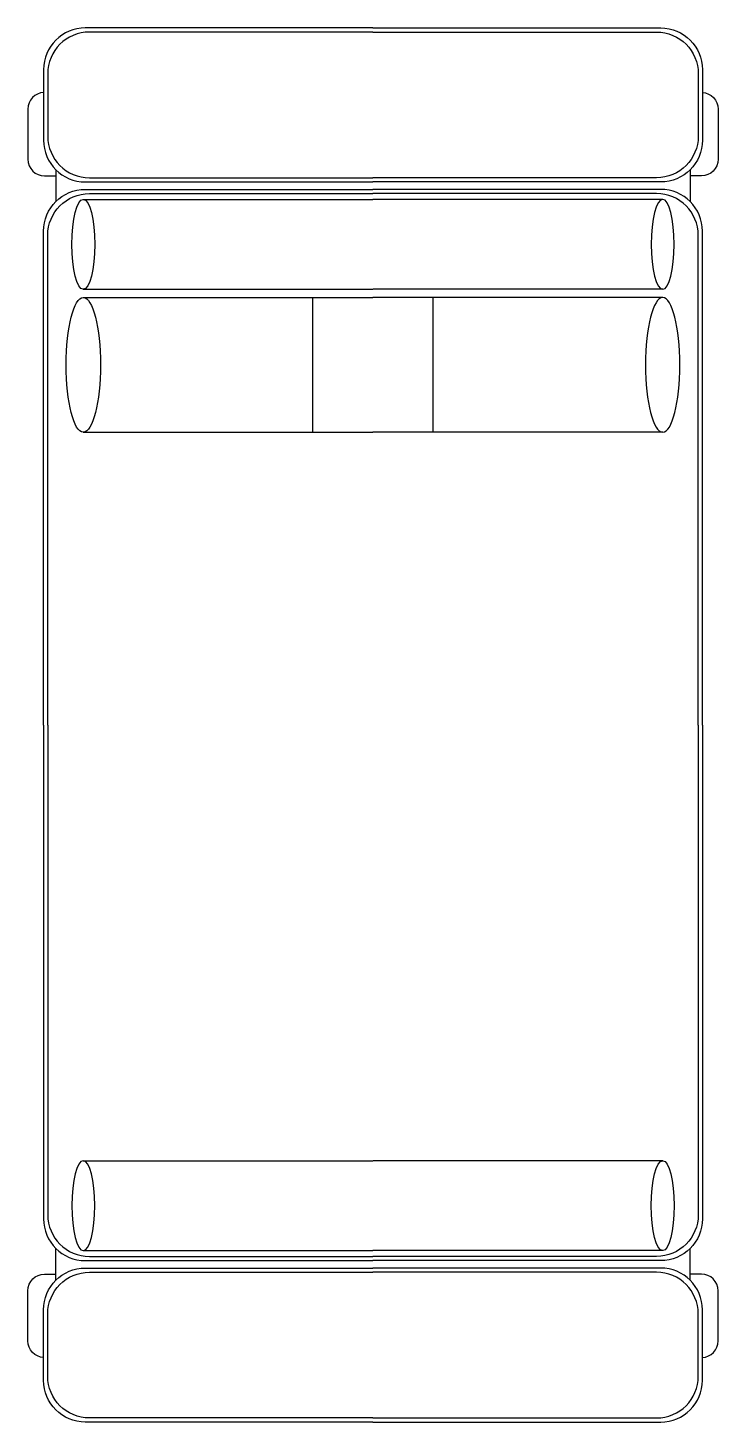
# Model space of a CAD drawing. Header units: millimetres. Extents: x -38686 to 870903, y -23218 to 232707.
# Drawn here: x 44508 to 45335, y 27200 to 28870 of the extents above; entities that cross this region are included whole.
import ezdxf

# ---------------------------------------------------------------- set-up
doc = ezdxf.new("R2010")
doc.units = ezdxf.units.MM
doc.header["$LTSCALE"] = 10
doc.layers.add('40 - Detail Outline', color=142, linetype='Continuous')

msp = doc.modelspace()

# ---------------------------------------------------------------- linework, layer by layer
at = {"layer": '40 - Detail Outline', "color": 0}
for p, q in [((44541.243, 28699.635), (44541.243, 28661.506)), ((45301.713, 28699.635), (45301.713, 28661.506)), ((44541.243, 27369.518), (44541.243, 27407.647)), ((45301.713, 27369.518), (45301.713, 27407.647))]:
    msp.add_line(p, q, dxfattribs=at)
at = {"layer": '40 - Detail Outline', "color": 251}
for p, q in [((44574.18, 28664.137), (44921.478, 28664.137)), ((45268.776, 28664.137), (44921.478, 28664.137)), ((44574.033, 28556.43), (44921.331, 28556.43)), ((44574.18, 28546.7), (44921.478, 28546.7)), ((44849.475, 28385.139), (44849.475, 28546.7)), ((45268.776, 28546.7), (44921.478, 28546.7)), ((45268.923, 28556.43), (44921.625, 28556.43)), ((44993.482, 28385.139), (44993.482, 28546.7)), ((44573.96, 28385.139), (44921.478, 28385.139)), ((45268.996, 28385.139), (44921.478, 28385.139)), ((44574.033, 27512.722), (44921.331, 27512.722)), ((45268.923, 27512.722), (44921.625, 27512.722)), ((44574.18, 27405.016), (44921.478, 27405.016)), ((45268.776, 27405.016), (44921.478, 27405.016))]:
    msp.add_line(p, q, dxfattribs=at)
at = {"layer": '40 - Detail Outline', "color": 0}
for points in [[(44921.478, 28869.576), (44576.598, 28869.576, 0.41421356), (44526.598, 28819.576), (44526.598, 28734.99, 0.41421356), (44576.598, 28684.99), (44921.478, 28684.99)], [(44921.478, 28864.576), (44581.598, 28864.576, 0.41421356), (44531.598, 28814.576), (44531.598, 28739.99, 0.41421356), (44581.598, 28689.99), (44921.478, 28689.99)], [(44921.478, 28869.576), (45266.358, 28869.576, -0.41421356), (45316.358, 28819.576), (45316.358, 28734.99, -0.41421356), (45266.358, 28684.99), (44921.478, 28684.99)], [(44921.478, 28864.576), (45261.358, 28864.576, -0.41421356), (45311.358, 28814.576), (45311.358, 28739.99, -0.41421356), (45261.358, 28689.99), (44921.478, 28689.99)], [(44526.598, 28792.247, 0.39781074), (44507.724, 28772.279), (44507.724, 28712.279, 0.41421356), (44527.724, 28692.279), (44541.243, 28692.279)], [(45316.358, 28792.247, -0.39781074), (45335.232, 28772.279), (45335.232, 28712.279, -0.41421356), (45315.232, 28692.279), (45301.713, 28692.279)], [(44526.598, 28034.576), (44526.598, 28626.15, -0.41421356), (44576.598, 28676.15), (44921.478, 28676.15)], [(45316.358, 28034.576), (45316.358, 28626.15, 0.41421356), (45266.358, 28676.15), (44921.478, 28676.15)], [(44531.598, 28034.576), (44531.598, 28621.15, -0.41421356), (44581.598, 28671.15), (44921.478, 28671.15)], [(45311.358, 28034.576), (45311.358, 28621.15, 0.41421356), (45261.358, 28671.15), (44921.478, 28671.15)], [(44526.598, 28034.576), (44526.598, 27443.002, 0.41421356), (44576.598, 27393.002), (44921.478, 27393.002)], [(44531.598, 28034.576), (44531.598, 27448.002, 0.41421356), (44581.598, 27398.002), (44921.478, 27398.002)], [(45316.358, 28034.576), (45316.358, 27443.002, -0.41421356), (45266.358, 27393.002), (44921.478, 27393.002)], [(45311.358, 28034.576), (45311.358, 27448.002, -0.41421356), (45261.358, 27398.002), (44921.478, 27398.002)], [(44526.598, 27276.905, -0.39781074), (44507.724, 27296.874), (44507.724, 27356.874, -0.41421356), (44527.724, 27376.874), (44541.243, 27376.874)], [(44921.478, 27199.576), (44576.598, 27199.576, -0.41421356), (44526.598, 27249.576), (44526.598, 27334.162, -0.41421356), (44576.598, 27384.162), (44921.478, 27384.162)], [(44921.478, 27204.576), (44581.598, 27204.576, -0.41421356), (44531.598, 27254.576), (44531.598, 27329.162, -0.41421356), (44581.598, 27379.162), (44921.478, 27379.162)], [(44921.478, 27199.576), (45266.358, 27199.576, 0.41421356), (45316.358, 27249.576), (45316.358, 27334.162, 0.41421356), (45266.358, 27384.162), (44921.478, 27384.162)], [(44921.478, 27204.576), (45261.358, 27204.576, 0.41421356), (45311.358, 27254.576), (45311.358, 27329.162, 0.41421356), (45261.358, 27379.162), (44921.478, 27379.162)], [(45316.358, 27276.905, 0.39781074), (45335.232, 27296.874), (45335.232, 27356.874, 0.41421356), (45315.232, 27376.874), (45301.713, 27376.874)]]:
    msp.add_lwpolyline(points, format="xyb", dxfattribs=at)
at = {"layer": '40 - Detail Outline', "color": 251}
for centre, major_axis in [((44574.18, 28610.282), (0, -53.855)), ((44574.18, 28465.917), (0, -80.782)), ((45268.776, 27458.871), (0, 53.855))]:
    msp.add_ellipse(centre, major_axis=major_axis, ratio=0.25528811, dxfattribs=at)
at = {"layer": '40 - Detail Outline', "color": 251, "extrusion": (0, 0, -1)}
for centre, major_axis in [((45268.776, 28610.282), (0, -53.855)), ((45268.776, 28465.917), (0, -80.782)), ((44574.18, 27458.871), (0, 53.855))]:
    msp.add_ellipse(centre, major_axis=major_axis, ratio=0.25528811, dxfattribs=at)

doc.saveas('drawing.dxf')
